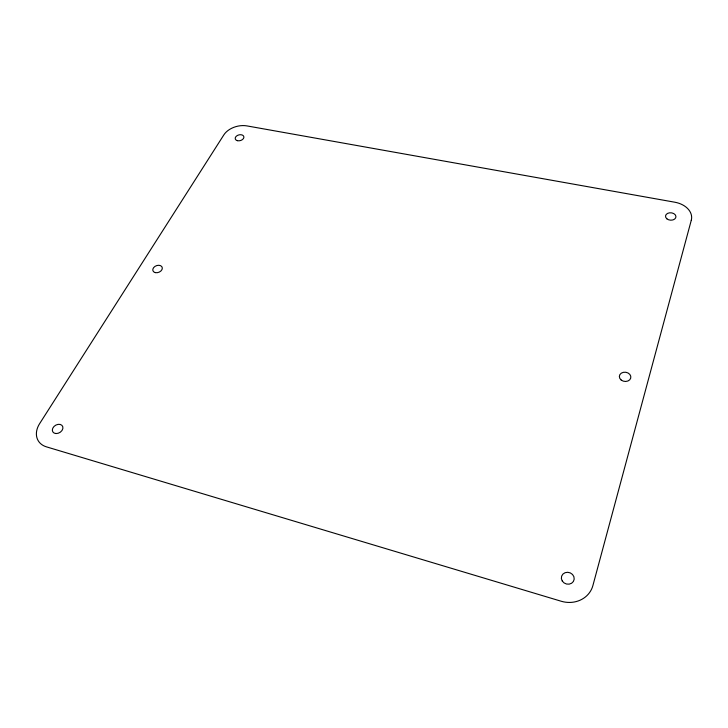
<?xml version="1.0" encoding="UTF-8"?>
<svg xmlns="http://www.w3.org/2000/svg" width="728" height="728" viewBox="0 0 728 728"><rect width="100%" height="100%" fill="white"/><g stroke="black" fill="none" stroke-linecap="round" stroke-linejoin="round"><path stroke-width="1.09" d="M691.291 220.22L592.892 585.585A25.99 23.624 18.4 0 1 561.215 601.246L46.428 446.846A22.604 16.817 -30.8 0 1 39.63 423.641L223.842 134.889A17.791 11.812 -14.8 0 1 246.947 125.908L674.792 202.211A20.884 14.833 4.6 0 1 691.291 220.22M56.029 433.551A5.651 4.204 -30.8 0 0 62.817 426.808A5.651 4.204 -30.8 0 0 54.054 426.417A5.651 4.204 -30.8 0 0 56.029 433.551M155.31 272.618A4.941 3.522 -20.9 0 0 162.326 268.041A4.941 3.522 -20.9 0 0 155.009 266.375A4.941 3.522 -20.9 0 0 155.31 272.618M621.202 380.052A5.779 4.623 7.8 0 0 630.721 378.105A5.779 4.623 7.8 0 0 623.377 372.317A5.779 4.623 7.8 0 0 621.202 380.052M562.234 580.99A6.497 5.906 18.4 0 0 573.391 581.472A6.497 5.906 18.4 0 0 567.704 572.29A6.497 5.906 18.4 0 0 562.234 580.99M666.903 218.846A5.223 3.704 4.6 0 0 675.711 217.781A5.223 3.704 4.6 0 0 669.596 212.813A5.223 3.704 4.6 0 0 666.903 218.846M237.346 140.677A4.45 2.958 -14.8 0 0 243.916 137.155A4.45 2.958 -14.8 0 0 237.392 135.453A4.45 2.958 -14.8 0 0 237.346 140.677"/></g></svg>
